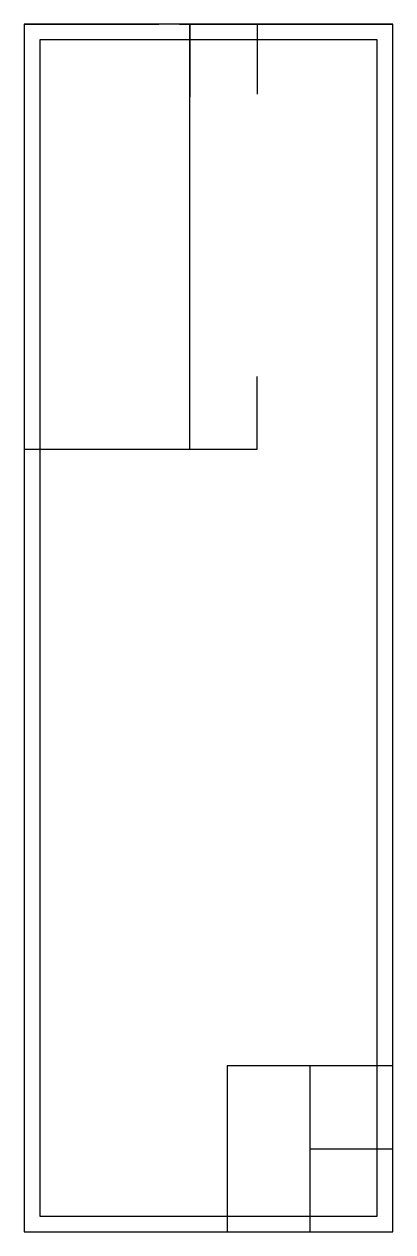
# Model space of a CAD drawing. Header units: metres. Extents: x 0 to 7.1, y 0 to 23.3.
import ezdxf

# ---------------------------------------------------------------- set-up
doc = ezdxf.new("R2010")
doc.units = ezdxf.units.M
for name, color, linetype in [('OPEN', 3, 'CONTINUOUS'), ('PART', 2, 'CONTINUOUS'), ('WALL', 7, 'CONTINUOUS')]:
    doc.layers.add(name, color=color, linetype=linetype)

msp = doc.modelspace()

# ---------------------------------------------------------------- linework, layer by layer
at = {"layer": 'OPEN'}
for p, q in [((0, 23.3), (2.6, 23.3)), ((3, 23.3), (6.9, 23.3)), ((6.9, 23.3), (7.12, 23.3))]:
    msp.add_line(p, q, dxfattribs=at)
at = {"layer": 'PART'}
for p, q in [((3.2, 23.3), (0, 23.3)), ((0, 23.3), (0, 15.1)), ((3.2, 15.1), (3.2, 23.3)), ((3.2, 23.3), (4.5, 23.3)), ((3.2, 23.3), (3.2, 21.9)), ((4.5, 23.3), (4.5, 21.95)), ((3.2, 15.1), (3.2, 16.45)), ((4.5, 15.1), (4.5, 16.5)), ((0, 15.1), (3.2, 15.1)), ((3.2, 15.1), (4.5, 15.1)), ((7.12, 3.2), (3.92, 3.2)), ((3.92, 3.2), (3.92, 0)), ((5.52, 0), (5.52, 3.2)), ((7.12, 0), (7.12, 3.2)), ((5.52, 1.6), (7.12, 1.6)), ((3.92, 0), (7.12, 0))]:
    msp.add_line(p, q, dxfattribs=at)
at = {"layer": 'WALL'}
for p, q in [((7.12, 23.3), (0, 23.3)), ((0, 23.3), (0, 0)), ((7.12, 0), (7.12, 23.3)), ((6.82, 23), (0.3, 23)), ((0.3, 23), (0.3, 0.3)), ((6.82, 0.3), (6.82, 23)), ((0.3, 0.3), (6.82, 0.3)), ((0, 0), (7.12, 0))]:
    msp.add_line(p, q, dxfattribs=at)

doc.saveas('drawing.dxf')
